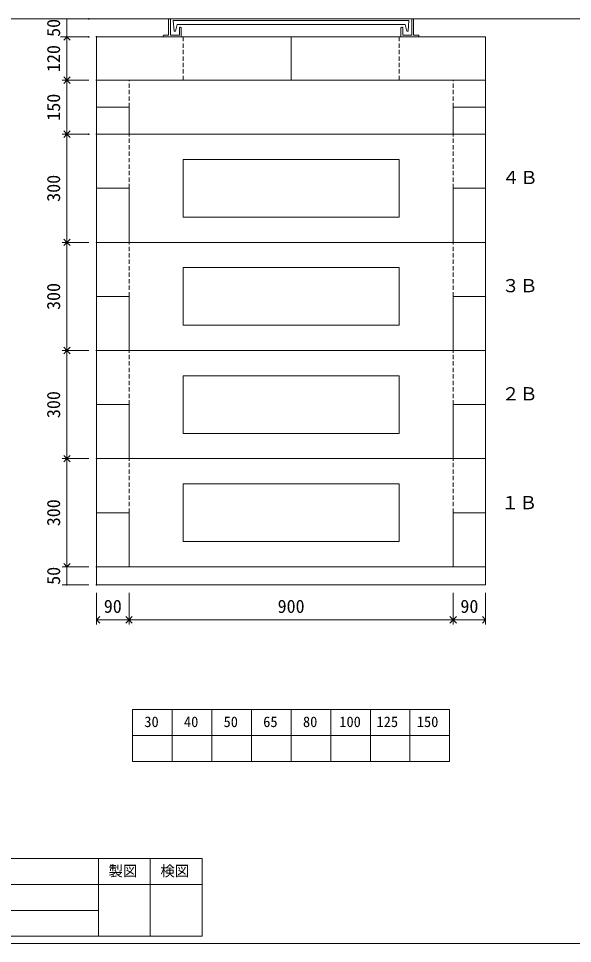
# Model space of a CAD drawing. Units: millimetres, scale not verified. Extents: x -4890 to 18490, y -2296 to 2296.
# Drawn here: x 308 to 1846, y -1979 to 587 of the extents above; entities that cross this region are included whole.
import ezdxf
from ezdxf.enums import TextEntityAlignment as Align

# ---------------------------------------------------------------- set-up
doc = ezdxf.new("R2010")
doc.units = ezdxf.units.MM
doc.header["$LTSCALE"] = 10
doc.header["$PDMODE"] = 32
doc.header["$PDSIZE"] = 2
doc.linetypes.add('DASHED1', pattern=[1.8, 1.2, -0.6])
doc.linetypes.add('USER2', pattern=[50.8, 31.75, -6.35, 6.35, -6.35])
for name, color, linetype, lineweight in [('0-0_0', 1, 'Continuous', 18), ('0-1_Defpoints', 7, 'USER2', 5), ('0-2_waku', 7, 'Continuous', 18), ('0-3_gaikei', 7, 'Continuous', 18), ('0-4_kakure', 7, 'DASHED1', 5), ('0-5_sunpou', 7, 'Continuous', 5), ('0-8_uchigawa', 6, 'Continuous', 18), ('0-A_futa', 3, 'Continuous', 18), ('0-B_GL', 4, 'Continuous', 18), ('0-D_文字１', 7, 'Continuous', 18)]:
    doc.layers.add(name, color=color, linetype=linetype, lineweight=lineweight)
doc.styles.add('ＭＳ ゴシック', font='')
doc.styles.get('ＭＳ ゴシック').set_extended_font_data('MS Gothic')

# ---------------------------------------------------------------- blocks, each defined once
blk = doc.blocks.new('_Open90')
at = {"layer": '0-5_sunpou'}
blk.add_line((0, 0), (-1, 0), dxfattribs=at)
blk.add_lwpolyline([(-0.5, 0.5), (0, 0), (-0.5, -0.5)], dxfattribs=at)
blk = doc.blocks.new('D62')
at = {"layer": '0-1_Defpoints'}
for p in [(1972.32, 2744.36), (1889.96, 2624.36), (1972.32, 2624.36)]:
    blk.add_point(p, dxfattribs=at)
at = {"layer": '0-5_sunpou'}
for p, q in [((1950.32, 2744.36), (1876.96, 2744.36)), ((1889.96, 2726.36), (1889.96, 2642.36)), ((1950.32, 2624.36), (1876.96, 2624.36))]:
    blk.add_line(p, q, dxfattribs=at)
at = {"layer": '0-5_sunpou', "xscale": 18, "yscale": 18}
for p, rotation in [((1889.96, 2744.36), 90), ((1889.96, 2624.36), 270)]:
    blk.add_blockref('_Open90', p, dxfattribs=dict(at, rotation=rotation))
at = {"layer": '0-5_sunpou', "style": 'ＭＳ ゴシック'}
blk.add_text('120', height=36.66, rotation=90, dxfattribs=at).set_placement((1881.96, 2646.86), align=Align.BOTTOM_LEFT)
blk = doc.blocks.new('D63')
at = {"layer": '0-1_Defpoints'}
for p in [(1972.32, 2744.36), (1889.96, 2624.36), (1972.32, 2624.36)]:
    blk.add_point(p, dxfattribs=at)
at = {"layer": '0-5_sunpou'}
for p, q in [((1950.32, 2744.36), (1876.96, 2744.36)), ((1889.96, 2726.36), (1889.96, 2642.36)), ((1950.32, 2624.36), (1876.96, 2624.36))]:
    blk.add_line(p, q, dxfattribs=at)
at = {"layer": '0-5_sunpou', "xscale": 18, "yscale": 18}
for p, rotation in [((1889.96, 2744.36), 90), ((1889.96, 2624.36), 270)]:
    blk.add_blockref('_Open90', p, dxfattribs=dict(at, rotation=rotation))
at = {"layer": '0-5_sunpou', "style": 'ＭＳ ゴシック'}
blk.add_text('120', height=36.66, rotation=90, dxfattribs=at).set_placement((1881.96, 2646.86), align=Align.BOTTOM_LEFT)
blk = doc.blocks.new('D64')
at = {"layer": '0-1_Defpoints'}
for p in [(1972.32, 2474.36), (1889.96, 2174.36), (1972.32, 2174.36)]:
    blk.add_point(p, dxfattribs=at)
at = {"layer": '0-5_sunpou'}
for p, q in [((1950.32, 2474.36), (1876.96, 2474.36)), ((1889.96, 2456.36), (1889.96, 2192.36)), ((1950.32, 2174.36), (1876.96, 2174.36))]:
    blk.add_line(p, q, dxfattribs=at)
at = {"layer": '0-5_sunpou', "xscale": 18, "yscale": 18}
for p, rotation in [((1889.96, 2474.36), 90), ((1889.96, 2174.36), 270)]:
    blk.add_blockref('_Open90', p, dxfattribs=dict(at, rotation=rotation))
at = {"layer": '0-5_sunpou', "style": 'ＭＳ ゴシック'}
blk.add_text('300', height=36.66, rotation=90, dxfattribs=at).set_placement((1881.96, 2286.86), align=Align.BOTTOM_LEFT)
blk = doc.blocks.new('D65')
at = {"layer": '0-1_Defpoints'}
for p in [(1972.32, 2174.36), (1889.96, 1874.36), (1972.32, 1874.36)]:
    blk.add_point(p, dxfattribs=at)
at = {"layer": '0-5_sunpou'}
for p, q in [((1950.32, 2174.36), (1876.96, 2174.36)), ((1889.96, 2156.36), (1889.96, 1892.36)), ((1950.32, 1874.36), (1876.96, 1874.36))]:
    blk.add_line(p, q, dxfattribs=at)
at = {"layer": '0-5_sunpou', "xscale": 18, "yscale": 18}
for p, rotation in [((1889.96, 2174.36), 90), ((1889.96, 1874.36), 270)]:
    blk.add_blockref('_Open90', p, dxfattribs=dict(at, rotation=rotation))
at = {"layer": '0-5_sunpou', "style": 'ＭＳ ゴシック'}
blk.add_text('300', height=36.66, rotation=90, dxfattribs=at).set_placement((1881.96, 1986.86), align=Align.BOTTOM_LEFT)
blk = doc.blocks.new('D66')
at = {"layer": '0-1_Defpoints'}
for p in [(1972.32, 1574.36), (1889.96, 1274.36), (1972.32, 1274.36)]:
    blk.add_point(p, dxfattribs=at)
at = {"layer": '0-5_sunpou'}
for p, q in [((1950.32, 1574.36), (1876.96, 1574.36)), ((1889.96, 1556.36), (1889.96, 1292.36)), ((1950.32, 1274.36), (1876.96, 1274.36))]:
    blk.add_line(p, q, dxfattribs=at)
at = {"layer": '0-5_sunpou', "xscale": 18, "yscale": 18}
for p, rotation in [((1889.96, 1574.36), 90), ((1889.96, 1274.36), 270)]:
    blk.add_blockref('_Open90', p, dxfattribs=dict(at, rotation=rotation))
at = {"layer": '0-5_sunpou', "style": 'ＭＳ ゴシック'}
blk.add_text('300', height=36.66, rotation=90, dxfattribs=at).set_placement((1881.96, 1386.86), align=Align.BOTTOM_LEFT)
blk = doc.blocks.new('D55')
at = {"layer": '0-1_Defpoints'}
for p in [(1950.32, 2794.36), (1889.96, 2744.36), (1950.32, 2744.36)]:
    blk.add_point(p, dxfattribs=at)
at = {"layer": '0-5_sunpou'}
for p, q in [((1928.32, 2794.36), (1876.96, 2794.36)), ((1889.96, 2794.36), (1889.96, 2744.36)), ((1928.32, 2744.36), (1876.96, 2744.36))]:
    blk.add_line(p, q, dxfattribs=at)
at = {"layer": '0-5_sunpou', "style": 'ＭＳ ゴシック'}
blk.add_text('50', height=36.66, rotation=90, dxfattribs=at).set_placement((1881.96, 2744.36), align=Align.BOTTOM_LEFT)
blk = doc.blocks.new('D50')
at = {"layer": '0-1_Defpoints'}
for p in [(1972.32, 1874.36), (1889.96, 1574.36), (1972.32, 1574.36)]:
    blk.add_point(p, dxfattribs=at)
at = {"layer": '0-5_sunpou'}
for p, q in [((1950.32, 1874.36), (1876.96, 1874.36)), ((1889.96, 1856.36), (1889.96, 1592.36)), ((1950.32, 1574.36), (1876.96, 1574.36))]:
    blk.add_line(p, q, dxfattribs=at)
at = {"layer": '0-5_sunpou', "xscale": 18, "yscale": 18}
for p, rotation in [((1889.96, 1874.36), 90), ((1889.96, 1574.36), 270)]:
    blk.add_blockref('_Open90', p, dxfattribs=dict(at, rotation=rotation))
at = {"layer": '0-5_sunpou', "style": 'ＭＳ ゴシック'}
blk.add_text('300', height=36.66, rotation=90, dxfattribs=at).set_placement((1881.96, 1686.86), align=Align.BOTTOM_LEFT)
blk = doc.blocks.new('D72')
at = {"layer": '0-1_Defpoints'}
for p in [(1972.32, 2624.36), (1889.96, 2474.36), (1950.32, 2474.36)]:
    blk.add_point(p, dxfattribs=at)
at = {"layer": '0-5_sunpou'}
for p, q in [((1950.32, 2624.36), (1876.96, 2624.36)), ((1889.96, 2606.36), (1889.96, 2492.36)), ((1928.32, 2474.36), (1876.96, 2474.36))]:
    blk.add_line(p, q, dxfattribs=at)
at = {"layer": '0-5_sunpou', "xscale": 18, "yscale": 18}
for p, rotation in [((1889.96, 2624.36), 90), ((1889.96, 2474.36), 270)]:
    blk.add_blockref('_Open90', p, dxfattribs=dict(at, rotation=rotation))
at = {"layer": '0-5_sunpou', "style": 'ＭＳ ゴシック'}
blk.add_text('150', height=36.66, rotation=90, dxfattribs=at).set_placement((1881.96, 2511.86), align=Align.BOTTOM_LEFT)
blk = doc.blocks.new('D75')
at = {"layer": '0-1_Defpoints'}
for p in [(1972.32, 1274.36), (1889.96, 1224.36), (1972.32, 1224.36)]:
    blk.add_point(p, dxfattribs=at)
at = {"layer": '0-5_sunpou'}
for p, q in [((1950.32, 1274.36), (1876.96, 1274.36)), ((1889.96, 1274.36), (1889.96, 1224.36)), ((1950.32, 1224.36), (1876.96, 1224.36))]:
    blk.add_line(p, q, dxfattribs=at)
at = {"layer": '0-5_sunpou', "style": 'ＭＳ ゴシック'}
blk.add_text('50', height=36.66, rotation=90, dxfattribs=at).set_placement((1881.96, 1224.36), align=Align.BOTTOM_LEFT)

msp = doc.modelspace()

# ---------------------------------------------------------------- linework, layer by layer
at = {"layer": '0-0_0', "color": 7, "lineweight": 5}
msp.add_line((1065, 535.96), (1065, 415.96), dxfattribs=at)
at = {"layer": '0-2_waku'}
for p, q in [((625, -1330.04), (625, -1474.04)), ((625, -1330.04), (625, -1474.04)), ((625, -1330.04), (625, -1474.04)), ((625, -1330.04), (625, -1474.04)), ((625, -1330.04), (1505, -1330.04)), ((735, -1330.04), (735, -1474.04)), ((845, -1330.04), (845, -1474.04)), ((845, -1330.04), (845, -1474.04)), ((955, -1330.04), (955, -1474.04)), ((1065, -1330.04), (1065, -1474.04)), ((1175, -1330.04), (1175, -1474.04)), ((1285, -1330.04), (1285, -1474.04)), ((1395, -1330.04), (1395, -1474.04)), ((1505, -1330.04), (1505, -1474.04)), ((625, -1402.04), (1505, -1402.04)), ((625, -1474.04), (1505, -1474.04)), ((-1210, -1743.04), (818, -1743.04)), ((530, -1743.04), (530, -1959.04)), ((530, -1743.04), (530, -1959.04)), ((674, -1743.04), (674, -1959.04)), ((818, -1743.04), (818, -1959.04)), ((-1210, -1815.04), (818, -1815.04)), ((-1210, -1887.04), (530, -1887.04)), ((-1210, -1959.04), (818, -1959.04)), ((-1230, -1979.04), (4890, -1979.04)), ((-1230, -1979.04), (4890, -1979.04))]:
    msp.add_line(p, q, dxfattribs=at)
at = {"layer": '0-3_gaikei'}
for p, q in [((525, 535.96), (1605, 535.96)), ((525, 415.96), (525, 535.96)), ((1605, 415.96), (1605, 535.96)), ((615, 415.96), (525, 415.96)), ((1605, 415.96), (525, 415.96)), ((1605, 415.96), (525, 415.96)), ((1605, 415.96), (525, 415.96)), ((525, 415.96), (1605, 415.96)), ((525, 415.96), (1605, 415.96)), ((525, 415.96), (1605, 415.96)), ((525, 415.96), (1605, 415.96)), ((525, 415.96), (1605, 415.96)), ((525, 415.96), (1605, 415.96)), ((525, 415.96), (1605, 415.96)), ((525, 415.96), (1605, 415.96)), ((525, 415.96), (1605, 415.96)), ((525, 415.96), (1605, 415.96)), ((525, 415.96), (1605, 415.96)), ((525, 415.96), (525, 265.96)), ((615, 415.96), (1515, 415.96)), ((1515, 415.96), (1605, 415.96)), ((1605, 415.96), (1605, 265.96)), ((525, 340.96), (615, 340.96)), ((615, 340.96), (615, 265.96)), ((1515, 340.96), (1605, 340.96)), ((1515, 340.96), (1515, 265.96)), ((525, 265.96), (525, 115.96)), ((525, 265.96), (525, 115.96)), ((525, 265.96), (525, 115.96)), ((1605, 265.96), (525, 265.96)), ((1605, 265.96), (525, 265.96)), ((1605, 265.96), (525, 265.96)), ((1605, 265.96), (525, 265.96)), ((1605, 265.96), (525, 265.96)), ((1605, 265.96), (525, 265.96)), ((525, 265.96), (1605, 265.96)), ((1515, 265.96), (615, 265.96)), ((1515, 265.96), (615, 265.96)), ((1515, 265.96), (615, 265.96)), ((1455, 265.96), (675, 265.96)), ((1605, 265.96), (1605, 115.96)), ((1605, 265.96), (1605, 115.96)), ((1605, 265.96), (1605, 115.96)), ((615, 115.96), (525, 115.96)), ((615, 115.96), (525, 115.96)), ((615, 115.96), (525, 115.96)), ((525, 115.96), (525, -34.04)), ((615, 115.96), (615, -34.04)), ((615, 115.96), (615, -34.04)), ((615, 115.96), (615, -34.04)), ((1605, 115.96), (1515, 115.96)), ((1605, 115.96), (1515, 115.96)), ((1515, 115.96), (1515, -34.04)), ((1515, 115.96), (1515, -34.04)), ((1605, 115.96), (1605, -34.04)), ((1605, -34.04), (525, -34.04)), ((1605, -34.04), (525, -34.04)), ((525, -34.04), (525, -184.04)), ((525, -34.04), (525, -184.04)), ((1605, -34.04), (525, -34.04)), ((1605, -34.04), (525, -34.04)), ((1605, -34.04), (525, -34.04)), ((1515, -34.04), (615, -34.04)), ((1515, -34.04), (615, -34.04)), ((1515, -34.04), (615, -34.04)), ((1455, -34.04), (675, -34.04)), ((1605, -34.04), (1605, -184.04)), ((1605, -34.04), (1605, -184.04)), ((615, -184.04), (525, -184.04)), ((615, -184.04), (525, -184.04)), ((615, -184.04), (525, -184.04)), ((525, -184.04), (525, -334.04)), ((615, -184.04), (615, -334.04)), ((615, -184.04), (615, -334.04)), ((615, -184.04), (615, -334.04)), ((1605, -184.04), (1515, -184.04)), ((1605, -184.04), (1515, -184.04)), ((1515, -184.04), (1515, -334.04)), ((1515, -184.04), (1515, -334.04)), ((1515, -184.04), (1515, -334.04)), ((1605, -184.04), (1605, -334.04)), ((1605, -334.04), (525, -334.04)), ((1605, -334.04), (525, -334.04)), ((1605, -334.04), (525, -334.04)), ((525, -334.04), (525, -484.04)), ((525, -334.04), (525, -484.04)), ((525, -334.04), (525, -484.04)), ((1515, -334.04), (615, -334.04)), ((1515, -334.04), (615, -334.04)), ((1515, -334.04), (615, -334.04)), ((1455, -334.04), (675, -334.04)), ((1605, -334.04), (1605, -484.04)), ((1605, -334.04), (1605, -484.04)), ((615, -484.04), (525, -484.04)), ((615, -484.04), (525, -484.04)), ((615, -484.04), (525, -484.04)), ((525, -484.04), (525, -634.04)), ((615, -484.04), (615, -634.04)), ((615, -484.04), (615, -634.04)), ((615, -484.04), (615, -634.04)), ((1605, -484.04), (1515, -484.04)), ((1605, -484.04), (1515, -484.04)), ((1515, -484.04), (1515, -634.04)), ((1515, -484.04), (1515, -634.04)), ((1515, -484.04), (1515, -634.04)), ((1605, -484.04), (1605, -634.04)), ((525, -634.04), (525, -784.04)), ((525, -634.04), (525, -784.04)), ((525, -634.04), (525, -784.04)), ((1605, -634.04), (525, -634.04)), ((1605, -634.04), (525, -634.04)), ((1605, -634.04), (525, -634.04)), ((1515, -634.04), (615, -634.04)), ((1515, -634.04), (615, -634.04)), ((1515, -634.04), (615, -634.04)), ((1455, -634.04), (675, -634.04)), ((1605, -634.04), (1605, -784.04)), ((1605, -634.04), (1605, -784.04)), ((1605, -634.04), (1605, -784.04)), ((615, -784.04), (525, -784.04)), ((615, -784.04), (525, -784.04)), ((615, -784.04), (525, -784.04)), ((525, -784.04), (525, -934.04)), ((615, -784.04), (615, -934.04)), ((615, -784.04), (615, -934.04)), ((615, -784.04), (615, -934.04)), ((1515, -784.04), (1515, -934.04)), ((1515, -784.04), (1515, -934.04)), ((1515, -784.04), (1515, -934.04)), ((1605, -784.04), (1515, -784.04)), ((1605, -784.04), (1515, -784.04)), ((1605, -784.04), (1515, -784.04)), ((1605, -784.04), (1605, -934.04)), ((1605, -934.04), (525, -934.04)), ((1605, -934.04), (525, -934.04)), ((1605, -934.04), (525, -934.04)), ((1605, -934.04), (525, -934.04)), ((1605, -934.04), (525, -934.04)), ((1605, -934.04), (525, -934.04)), ((1605, -934.04), (525, -934.04)), ((1605, -934.04), (525, -934.04)), ((1605, -934.04), (525, -934.04)), ((1605, -934.04), (525, -934.04)), ((525, -984.04), (525, -934.04)), ((1515, -934.04), (615, -934.04)), ((1515, -934.04), (615, -934.04)), ((1515, -934.04), (615, -934.04)), ((1455, -934.04), (675, -934.04)), ((1455, -934.04), (675, -934.04)), ((1605, -984.04), (1605, -934.04)), ((1605, -984.04), (525, -984.04)), ((1605, -984.04), (525, -984.04)), ((1605, -984.04), (525, -984.04))]:
    msp.add_line(p, q, dxfattribs=at)
for points in [[(1605, 115.96), (1515, 115.96), (1515, -34.04)], [(1605, -34.04), (525, -34.04), (525, -184.04)], [(1605, -34.04), (1605, -184.04), (1515, -184.04)], [(1605, -334.04), (1605, -484.04), (1515, -484.04)]]:
    msp.add_lwpolyline(points, dxfattribs=at)
at = {"layer": '0-4_kakure'}
for p, q in [((765, 415.96), (765, 535.96)), ((1365, 415.96), (1365, 535.96)), ((615, 340.96), (615, 415.96)), ((1515, 340.96), (1515, 415.96)), ((615, 115.96), (615, 265.96)), ((1515, 115.96), (1515, 265.96)), ((615, -184.04), (615, -34.04)), ((1515, -184.04), (1515, -34.04)), ((615, -484.04), (615, -334.04)), ((1515, -484.04), (1515, -334.04)), ((615, -784.04), (615, -634.04)), ((1515, -784.04), (1515, -634.04))]:
    msp.add_line(p, q, dxfattribs=at)
at = {"layer": '0-5_sunpou'}
for p, q in [((503, 585.96), (425.14, 585.96)), ((503, 535.96), (425.14, 535.96)), ((525, -1006.04), (525, -1093.96)), ((615, -1006.04), (615, -1093.96)), ((615, -1006.04), (615, -1093.96)), ((1515, -1006.04), (1515, -1093.96)), ((1515, -1006.04), (1515, -1093.96)), ((1605, -1006.04), (1605, -1093.96)), ((543, -1080.96), (597, -1080.96)), ((633, -1080.96), (1497, -1080.96)), ((1533, -1080.96), (1587, -1080.96))]:
    msp.add_line(p, q, dxfattribs=at)
at = {"layer": '0-8_uchigawa'}
for p, q in [((765, 195.96), (765, 35.96)), ((1365, 195.96), (765, 195.96)), ((1365, 195.96), (1365, 35.96)), ((1365, 195.96), (1365, 35.96)), ((1365, 195.96), (1365, 35.96)), ((1365, 35.96), (765, 35.96)), ((1365, -104.04), (765, -104.04)), ((765, -104.04), (765, -264.04)), ((1365, -104.04), (1365, -264.04)), ((1365, -264.04), (765, -264.04)), ((1365, -404.04), (765, -404.04)), ((765, -404.04), (765, -564.04)), ((1365, -404.04), (1365, -564.04)), ((1365, -564.04), (765, -564.04)), ((1365, -704.04), (765, -704.04)), ((765, -704.04), (765, -864.04)), ((1365, -704.04), (1365, -864.04)), ((1365, -864.04), (765, -864.04))]:
    msp.add_line(p, q, dxfattribs=at)
at = {"layer": '0-A_futa'}
for p, q in [((725, 583.96), (725, 540.96)), ((727, 585.96), (730, 585.96)), ((730, 585.96), (730, 540.96)), ((737.81, 581.46), (1392.14, 581.46)), ((737.81, 581.46), (740.3, 551.46)), ((748.33, 570.46), (744.01, 551.46)), ((748.33, 570.46), (1381.67, 570.46)), ((1381.67, 570.46), (1385.99, 551.46)), ((1392.14, 581.46), (1389.89, 551.46)), ((1400, 585.96), (1400, 540.96)), ((1400, 585.96), (1403, 585.96)), ((1405, 583.96), (1405, 540.96)), ((710, 538.96), (710, 537.96)), ((712, 540.96), (725, 540.96)), ((730, 540.96), (755, 540.96)), ((740.3, 551.46), (744.01, 551.46)), ((755, 560.96), (755, 540.96)), ((757, 562.96), (758, 562.96)), ((760, 560.96), (760, 535.96)), ((1370, 560.96), (1370, 535.96)), ((1373, 562.96), (1372, 562.96)), ((1375, 560.96), (1375, 540.96)), ((1400, 540.96), (1375, 540.96)), ((1389.89, 551.46), (1385.99, 551.46)), ((1418, 540.96), (1405, 540.96)), ((1420, 538.96), (1420, 537.96)), ((760, 535.96), (712, 535.96)), ((1370, 535.96), (1418, 535.96))]:
    msp.add_line(p, q, dxfattribs=at)
for centre, start, end in [((727, 583.96), 90, 180), ((1403, 583.96), 0, 90), ((712, 538.96), 90, 180), ((757, 560.96), 90, 180), ((758, 560.96), 0, 90), ((1372, 560.96), 90, 180), ((1373, 560.96), 0, 90), ((1418, 538.96), 0, 90), ((712, 537.96), 180, 270), ((1418, 537.96), 270, 0)]:
    msp.add_arc(centre, 2, start, end, dxfattribs=at)
at = {"layer": '0-B_GL'}
msp.add_line((-1230, 585.96), (4890, 585.96), dxfattribs=at)
msp.add_line((-1230, 585.96), (4890, 585.96), dxfattribs=at)
msp.add_line((-1230, 585.96), (4890, 585.96), dxfattribs=at)
msp.add_line((-1230, 585.96), (4890, 585.96), dxfattribs=at)

# ---------------------------------------------------------------- block references
at = {"layer": '0-5_sunpou'}
for name in ['D55', 'D62', 'D63', 'D72', 'D64', 'D65', 'D50', 'D66', 'D75']:
    msp.add_blockref(name, (-1447.32, -2208.4), dxfattribs=at)
at = {"layer": '0-5_sunpou', "xscale": 18, "yscale": 18, "rotation": 180}
for p in [(525, -1080.96), (615, -1080.96), (1515, -1080.96)]:
    msp.add_blockref('_Open90', p, dxfattribs=at)
at = {"layer": '0-5_sunpou', "xscale": 18, "yscale": 18}
for p in [(615, -1080.96), (1515, -1080.96), (1605, -1080.96)]:
    msp.add_blockref('_Open90', p, dxfattribs=at)

# ---------------------------------------------------------------- texts
at = {"layer": '0-5_sunpou', "style": 'ＭＳ ゴシック'}
for s, p in [('90', (545, -1072.96)), ('900', (1027.5, -1072.96)), ('90', (1535, -1072.96))]:
    msp.add_text(s, height=36.66, dxfattribs=at).set_placement(p, align=Align.BOTTOM_LEFT)
at = {"layer": '0-D_文字１', "style": 'ＭＳ ゴシック'}
for s, height, p in [('４Ｂ', 36.66, (1650.14, 116.55)), ('３Ｂ', 36.66, (1649.63, -183.48)), ('２Ｂ', 36.66, (1649.63, -483.48)), ('１Ｂ', 36.66, (1648.31, -785.34)), ('30', 29.33, (657.46, -1387.47)), ('40', 29.33, (767.46, -1387.47)), ('50', 29.33, (877.46, -1387.47)), ('65', 29.33, (987.46, -1387.47)), ('80', 29.33, (1097.86, -1387.47)), ('100', 29.33, (1198.74, -1387.47)), ('125', 29.33, (1302.13, -1387.47)), ('150', 29.33, (1413.89, -1387.47)), ('製図', 29.33, (558.06, -1801.29)), ('検図', 29.33, (702.06, -1801.29))]:
    msp.add_text(s, height=height, dxfattribs=at).set_placement(p, align=Align.BOTTOM_LEFT)

doc.saveas('drawing.dxf')
